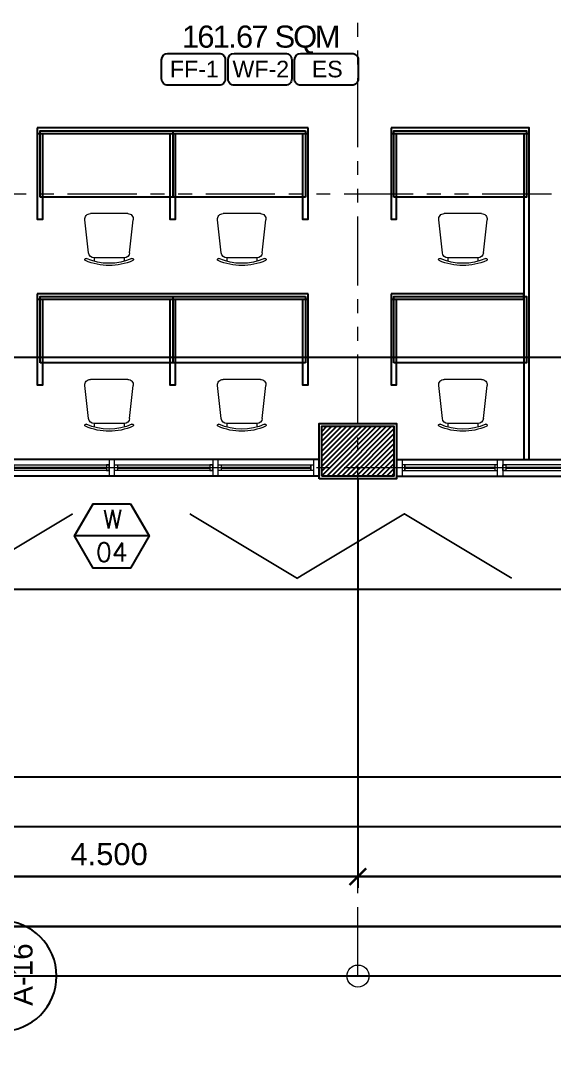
# Model space of a CAD drawing. Header units: metres. Extents: x -12400 to 1, y 0 to 106422.
# Drawn here: x -12144.5 to -12139.68, y 106383.27 to 106392.62 of the extents above; entities that cross this region are included whole.
import ezdxf
from ezdxf.enums import TextEntityAlignment as Align

# ---------------------------------------------------------------- set-up
doc = ezdxf.new("R2010")
doc.units = ezdxf.units.M
doc.header["$PDMODE"] = 35
doc.linetypes.add('PHANTOM2', pattern=[1.25, 0.625, -0.125, 0.125, -0.125, 0.125, -0.125])
for name, color, linetype, lineweight in [('.3', 6, 'Continuous', 30), ('0.20', 2, 'Continuous', 20), ('A-DIM-100', 8, 'Continuous', 0), ('DIM 001', 251, 'Continuous', 13), ('FURN 0009', 49, 'Continuous', 9)]:
    doc.layers.add(name, color=color, linetype=linetype, lineweight=lineweight)
for name, color, linetype in [('1AR', 1, 'Continuous'), ('A_ELEV_TARGET', 1, 'Continuous'), ('FIXTURE', 35, 'Continuous'), ('SCH-FLR', 224, 'Continuous'), ('SCH-WIND', 181, 'Continuous'), ('stone', 15, 'Continuous'), ('txt', 2, 'Continuous'), ('WINDOW', 1, 'Continuous')]:
    doc.layers.add(name, color=color, linetype=linetype)
doc.layers.add('GUIDELINES', color=206, linetype='Continuous', plot=False)
doc.styles.add('1', font='architxt.shx', dxfattribs={"width": 0.85, "height": 400})
doc.styles.add('arial', font='arial.ttf')
doc.styles.add('Arial-Bold', font='arial.ttf')
doc.styles.add('DIMTXT-100', font='arial.ttf')
doc.styles.add('swis721', font='swiss.ttf')
doc.styles.add('T-0.15', font='romans.shx', dxfattribs={"height": 0.15})
doc.dimstyles.new('D-100', dxfattribs={"dimtxt": 0.2, "dimasz": 0.15, "dimexe": 0.1, "dimexo": 0.1, "dimgap": 0.1, "dimtad": 1, "dimdec": 3, "dimzin": 4, "dimdsep": 46, "dimtxsty": 'DIMTXT-100', "dimblk": 'ARCHTICK', "dimcen": 0.2, "dimdle": 0.1, "dimclrd": 8, "dimclre": 8, "dimclrt": 2, "dimadec": 0, "dimazin": 1, "dimtfac": 1, "dimtdec": 3, "dimtofl": 0, "dimtmove": 2, "dimatfit": 3, "dimfxl": 1, "dimarcsym": 0})
doc.dimstyles.new('DIM 200', dxfattribs={"dimtxt": 200, "dimasz": 1, "dimexe": 0, "dimexo": 40, "dimgap": 50, "dimtad": 1, "dimtoh": 1, "dimdec": 0, "dimlfac": 2, "dimtxsty": 'swis721', "dimblk": 'CIR', "dimcen": 0, "dimclrd": 155, "dimclre": 155, "dimclrt": 4, "dimadec": 0, "dimazin": 0, "dimtfac": 1, "dimtdec": 0, "dimtix": 1, "dimtmove": 1, "dimatfit": 3, "dimldrblk": 'CIR', "dimfxl": 0, "dimarcsym": 0})

# ---------------------------------------------------------------- blocks, each defined once
blk = doc.blocks.new('CIR')
at = {"color": 4}
blk.add_circle((0, 0), 50, dxfattribs=at)
blk = doc.blocks.new('_ArchTick')
at = {"color": 0, "linetype": 'ByBlock', "const_width": 0.15}
blk.add_lwpolyline([(-0.5, -0.5), (0.5, 0.5)], dxfattribs=at)
blk = doc.blocks.new('*D133')
at = {"layer": 'DEFPOINTS', "color": 0, "transparency": 16777216}
for p in [(-12162.95441529414, 106388.5702236537), (-12136.95441529414, 106388.5702236537), (-12136.95441529414, 106384.4202236537)]:
    blk.add_point(p, dxfattribs=at)
at = {"layer": 'DIM 001', "color": 8, "lineweight": -2, "transparency": 16777216}
for p, q in [((-12162.95441529414, 106388.4702236537), (-12162.95441529414, 106384.3202236537)), ((-12136.95441529414, 106388.4702236537), (-12136.95441529414, 106384.3202236537)), ((-12163.05441529414, 106384.4202236537), (-12136.85441529414, 106384.4202236537))]:
    blk.add_line(p, q, dxfattribs=at)
at = {"layer": 'DIM 001', "color": 8, "lineweight": -2, "transparency": 16777216, "xscale": 0.15, "yscale": 0.15, "zscale": 0.15, "rotation": 180}
blk.add_blockref('_ArchTick', (-12162.95441529414, 106384.4202236537), dxfattribs=at)
at = {"layer": 'DIM 001', "color": 8, "lineweight": -2, "transparency": 16777216, "xscale": 0.15, "yscale": 0.15, "zscale": 0.15}
blk.add_blockref('_ArchTick', (-12136.95441529414, 106384.4202236537), dxfattribs=at)
at = {"layer": 'DIM 001', "color": 2, "transparency": 16777216, "insert": (-12149.95441529414, 106384.6223382513), "char_height": 0.2, "attachment_point": 5, "style": 'DIMTXT-100'}
blk.add_mtext('26.000', dxfattribs=at)
blk = doc.blocks.new('*D139')
at = {"layer": 'DEFPOINTS', "color": 0, "transparency": 16777216}
for p in [(-12145.95441529414, 106388.5702236537), (-12141.45441529414, 106388.5702236537), (-12141.45441529414, 106384.8702236537)]:
    blk.add_point(p, dxfattribs=at)
at = {"layer": 'DIM 001', "color": 8, "lineweight": -2, "transparency": 16777216}
for p, q in [((-12145.95441529414, 106388.4702236537), (-12145.95441529414, 106384.7702236537)), ((-12141.45441529414, 106388.4702236537), (-12141.45441529414, 106384.7702236537)), ((-12146.05441529414, 106384.8702236537), (-12141.35441529414, 106384.8702236537))]:
    blk.add_line(p, q, dxfattribs=at)
at = {"layer": 'DIM 001', "color": 8, "lineweight": -2, "transparency": 16777216, "xscale": 0.15, "yscale": 0.15, "zscale": 0.15, "rotation": 180}
blk.add_blockref('_ArchTick', (-12145.95441529414, 106384.8702236537), dxfattribs=at)
at = {"layer": 'DIM 001', "color": 8, "lineweight": -2, "transparency": 16777216, "xscale": 0.15, "yscale": 0.15, "zscale": 0.15}
blk.add_blockref('_ArchTick', (-12141.45441529414, 106384.8702236537), dxfattribs=at)
at = {"layer": 'DIM 001', "color": 2, "transparency": 16777216, "insert": (-12143.70441529414, 106385.0723382513), "char_height": 0.2, "attachment_point": 5, "style": 'DIMTXT-100'}
blk.add_mtext('4.500', dxfattribs=at)
blk = doc.blocks.new('*D140')
at = {"layer": 'DEFPOINTS', "color": 0, "transparency": 16777216}
for p in [(-12141.45441529414, 106388.5702236537), (-12136.95441529414, 106388.5702236537), (-12136.95441529414, 106384.8702236537)]:
    blk.add_point(p, dxfattribs=at)
at = {"layer": 'DIM 001', "color": 8, "lineweight": -2, "transparency": 16777216}
for p, q in [((-12141.45441529414, 106388.4702236537), (-12141.45441529414, 106384.7702236537)), ((-12136.95441529414, 106388.4702236537), (-12136.95441529414, 106384.7702236537)), ((-12141.55441529414, 106384.8702236537), (-12136.85441529414, 106384.8702236537))]:
    blk.add_line(p, q, dxfattribs=at)
at = {"layer": 'DIM 001', "color": 8, "lineweight": -2, "transparency": 16777216, "xscale": 0.15, "yscale": 0.15, "zscale": 0.15, "rotation": 180}
blk.add_blockref('_ArchTick', (-12141.45441529414, 106384.8702236537), dxfattribs=at)
at = {"layer": 'DIM 001', "color": 8, "lineweight": -2, "transparency": 16777216, "xscale": 0.15, "yscale": 0.15, "zscale": 0.15}
blk.add_blockref('_ArchTick', (-12136.95441529414, 106384.8702236537), dxfattribs=at)
at = {"layer": 'DIM 001', "color": 2, "transparency": 16777216, "insert": (-12139.20441529414, 106385.0723382513), "char_height": 0.2, "attachment_point": 5, "style": 'DIMTXT-100'}
blk.add_mtext('4.500', dxfattribs=at)
blk = doc.blocks.new('*D163')
at = {"layer": 'DEFPOINTS', "color": 0, "transparency": 16777216}
for p in [(-12145.97941529414, 106393.8452236537), (-12145.95441529414, 106389.5702236539), (-12135.25441529422, 106389.5702236539)]:
    blk.add_point(p, dxfattribs=at)
at = {"layer": 'DIM 001', "color": 8, "lineweight": -2, "transparency": 16777216}
for p, q in [((-12135.25441529422, 106393.9452236537), (-12135.25441529422, 106389.4702236539)), ((-12145.87941529414, 106393.8452236537), (-12135.15441529422, 106393.8452236537)), ((-12145.85441529414, 106389.5702236539), (-12135.15441529422, 106389.5702236539))]:
    blk.add_line(p, q, dxfattribs=at)
at = {"layer": 'DIM 001', "color": 8, "lineweight": -2, "transparency": 16777216, "xscale": 0.15, "yscale": 0.15, "zscale": 0.15}
for p, rotation in [((-12135.25441529422, 106393.8452236537), 90), ((-12135.25441529422, 106389.5702236539), 270)]:
    blk.add_blockref('_ArchTick', p, dxfattribs=dict(at, rotation=rotation))
at = {"layer": 'DIM 001', "color": 2, "transparency": 16777216, "insert": (-12135.45652989173, 106391.7077236538), "char_height": 0.2, "attachment_point": 5, "rotation": 90, "style": 'DIMTXT-100'}
blk.add_mtext('4.275', dxfattribs=at)
blk = doc.blocks.new('*D164')
at = {"layer": 'DEFPOINTS', "color": 0, "transparency": 16777216}
for p in [(-12145.95441529414, 106389.5702236539), (-12136.95441529414, 106388.5702236537), (-12135.25441529422, 106388.5702236537)]:
    blk.add_point(p, dxfattribs=at)
at = {"layer": 'DIM 001', "color": 8, "lineweight": -2, "transparency": 16777216}
for p, q in [((-12135.25441529422, 106389.6702236539), (-12135.25441529422, 106388.4702236537)), ((-12145.85441529414, 106389.5702236539), (-12135.15441529422, 106389.5702236539)), ((-12136.85441529414, 106388.5702236537), (-12135.15441529422, 106388.5702236537))]:
    blk.add_line(p, q, dxfattribs=at)
at = {"layer": 'DIM 001', "color": 8, "lineweight": -2, "transparency": 16777216, "xscale": 0.15, "yscale": 0.15, "zscale": 0.15}
for p, rotation in [((-12135.25441529422, 106389.5702236539), 90), ((-12135.25441529422, 106388.5702236537), 270)]:
    blk.add_blockref('_ArchTick', p, dxfattribs=dict(at, rotation=rotation))
at = {"layer": 'DIM 001', "color": 2, "transparency": 16777216, "insert": (-12135.45652989173, 106389.0702236538), "char_height": 0.2, "attachment_point": 5, "rotation": 90, "style": 'DIMTXT-100'}
blk.add_mtext('1.000', dxfattribs=at)
blk = doc.blocks.new('new chair')
at = {"layer": 'FURN 0009', "color": 1, "lineweight": 9}
for p, q in [((-135.8034158992814, 400), (-135.803415899165, 431.6333479945315)), ((135.8034158993978, 400), (-135.8034158992814, 400)), ((135.8034158993978, 400), (135.8034158993978, 431.6333479944151)), ((-185.4976026327349, 355.5215763038723), (-218.8309359660489, 55.52157630375586)), ((185.4976026370423, 355.5215763018932), (218.8309359704144, 55.52157630189322)), ((169.1367492326535, 2.328306436538696e-10), (-169.1367492326535, 2.328306436538696e-10))]:
    blk.add_line(p, q, dxfattribs=at)
for centre, radius, start, end in [((0, -61.24999999941792), 531.2499999999792, 66.12730247190576, 113.8726975280942), ((-210.9529411762487, 415.4054511487484), 9.999999999999588, 113.8726975280942, 293.8726975280942), ((0, -61.24999999941792), 511.2499999999808, 66.12730247190576, 113.8726975280942), ((-135.803415899165, 350.0000000002328), 49.99999999999812, 90, 173.659808247256), ((135.8034158995142, 350.0000000004657), 49.99999999999812, 6.340191746267892, 90), ((210.9529411806725, 415.4054511466529), 9.999999999999588, 246.1273024719058, 66.12730247190576), ((-169.1367492325371, 50.00000000046566), 49.99999999999812, 173.659808247256, 270), ((169.1367492326535, 50.00000000046566), 49.99999999999812, 270, 6.340191746267892)]:
    blk.add_arc(centre, radius, start, end, dxfattribs=at)
blk = doc.blocks.new('W01')
at = {"layer": '.3', "color": 3}
for points in [[(-12141.02941529414, 106324.9881123901), (-12140.21691529415, 106324.9881123902)], [(-12140.11691529415, 106324.9881123902), (-12139.27941529414, 106324.9881123903)], [(-12139.17941529414, 106324.9881123903), (-12138.34191529414, 106324.9881123906)], [(-12138.24191529414, 106324.9881123906), (-12137.42941529414, 106324.9881123907)]]:
    blk.add_lwpolyline(points, dxfattribs=at)
at = {"layer": '0.20'}
for points in [[(-12141.10441529414, 106325.0631123901), (-12141.05441529414, 106325.0631123901), (-12141.05441529414, 106324.9131123901), (-12141.10441529414, 106324.9131123901)], [(-12140.19191529415, 106325.0631123903), (-12140.14191529415, 106325.0631123903), (-12140.14191529415, 106324.9131123902), (-12140.19191529415, 106324.9131123902)], [(-12139.25441529414, 106325.0631123904), (-12139.20441529414, 106325.0631123904), (-12139.20441529414, 106324.9131123904), (-12139.25441529414, 106324.9131123904)], [(-12138.31691529414, 106325.0631123905), (-12138.26691529414, 106325.0631123905), (-12138.26691529414, 106324.9131123905), (-12138.31691529414, 106324.9131123905)], [(-12137.35441529414, 106325.0631123907), (-12137.40441529414, 106325.0631123907), (-12137.40441529414, 106324.9131123907), (-12137.35441529414, 106324.9131123907)], [(-12141.02941529414, 106325.0131123901), (-12141.05441529414, 106325.0131123901), (-12141.05441529414, 106324.9631123901), (-12141.02941529414, 106324.9631123901)], [(-12140.19191529415, 106325.0131123902), (-12140.21691529415, 106325.0131123902), (-12140.21691529415, 106324.9631123902), (-12140.19191529415, 106324.9631123902)], [(-12140.14191529415, 106325.0131123902), (-12140.11691529415, 106325.0131123902), (-12140.11691529415, 106324.9631123902), (-12140.14191529415, 106324.9631123902)], [(-12139.25441529414, 106325.0131123903), (-12139.27941529414, 106325.0131123903), (-12139.27941529414, 106324.9631123903), (-12139.25441529414, 106324.9631123903)], [(-12139.20441529414, 106325.0131123903), (-12139.17941529414, 106325.0131123903), (-12139.17941529414, 106324.9631123903), (-12139.20441529414, 106324.9631123903)], [(-12138.31691529414, 106325.0131123905), (-12138.34191529414, 106325.0131123905), (-12138.34191529414, 106324.9631123905), (-12138.31691529414, 106324.9631123905)], [(-12138.26691529414, 106325.0131123905), (-12138.24191529414, 106325.0131123905), (-12138.24191529414, 106324.9631123905), (-12138.26691529414, 106324.9631123905)], [(-12137.42941529414, 106325.0131123907), (-12137.40441529414, 106325.0131123907), (-12137.40441529414, 106324.9631123907), (-12137.42941529414, 106324.9631123907)]]:
    blk.add_lwpolyline(points, close=True, dxfattribs=at)
at = {"layer": '0.20', "color": 8}
for points in [[(-12140.19191529415, 106325.0131123902), (-12141.02941529414, 106325.0131123901), (-12141.02941529414, 106324.9631123901), (-12140.19191529415, 106324.9631123902)], [(-12139.25441529414, 106325.0131123904), (-12140.14191529415, 106325.0131123902)], [(-12140.14191529415, 106324.9631123902), (-12139.25441529414, 106324.9631123904)], [(-12138.31691529414, 106325.0131123906), (-12139.20441529414, 106325.0131123904)], [(-12139.20441529414, 106324.9631123904), (-12138.31691529414, 106324.9631123906)], [(-12138.26691529414, 106324.9631123906), (-12137.42941529414, 106324.9631123907), (-12137.42941529414, 106325.0131123907), (-12138.26691529414, 106325.0131123906)]]:
    blk.add_lwpolyline(points, dxfattribs=at)
at = {"layer": 'WINDOW'}
for p, q in [((-12141.10441529414, 106325.0631123901), (-12137.35441529414, 106325.0631123907)), ((-12141.10441529414, 106324.9131123901), (-12137.35441529414, 106324.9131123907))]:
    blk.add_line(p, q, dxfattribs=at)
blk = doc.blocks.new('2FCOLUMNS')
h = blk.add_hatch()
h.set_pattern_fill('ANSI31', color=8, scale=0.01)
h.set_pattern_definition([(45, (12128.21296792571, -106237.5702236537), (-0.02245064030267288, 0.02245064030267288), [])])
h.paths.add_polyline_path([(0.02499999999599822, 18.02499999999418), (0.4749999999967258, 18.02499999999418), (0.4749999999967258, 18.67500000000291), (0.02499999999599822, 18.67500000000291)])
h.paths.add_polyline_path([(4.924999999997453, 18.67500000000291), (4.924999999997453, 18.22499999999127), (4.274999999997817, 18.22499999999127), (4.274999999997817, 18.67500000000291)])
h.paths.add_polyline_path([(9.174999999997453, 18.02499999999418), (8.724999999996726, 18.02499999999418), (8.724999999996726, 18.67500000000291), (9.174999999997453, 18.67500000000291)])
h.paths.add_polyline_path([(13.42499999999745, 17.52499999999418), (13.42499999999745, 17.97500000000582), (12.77499999999782, 17.97500000000582), (12.77499999999782, 17.52499999999418)])
h.paths.add_polyline_path([(17.024999999996, 18.02499999999418), (17.47499999999673, 18.02499999999418), (17.47499999999673, 18.67500000000291), (17.024999999996, 18.67500000000291)])
h.paths.add_polyline_path([(21.274999999996, 18.67500000000291), (21.274999999996, 18.22499999999127), (21.92499999999563, 18.22499999999127), (21.92499999999563, 18.67500000000291)])
h.paths.add_polyline_path([(26.17499999999563, 18.02499999999418), (25.72499999999491, 18.02499999999418), (25.72499999999491, 18.67500000000291), (26.17499999999563, 18.67500000000291)])
h.paths.add_polyline_path([(26.17499999999563, 13.27499999999418), (25.72499999999491, 13.27499999999418), (25.72499999999491, 13.92500000000291), (26.17499999999563, 13.92500000000291)])
h.paths.add_polyline_path([(21.37499999999636, 13.27499999999418), (21.82499999999709, 13.27499999999418), (21.82499999999709, 13.92500000000291), (21.37499999999636, 13.92500000000291)])
h.paths.add_polyline_path([(17.024999999996, 13.27499999999418), (17.47499999999673, 13.27499999999418), (17.47499999999673, 13.92500000000291), (17.024999999996, 13.92500000000291)])
h.paths.add_polyline_path([(12.92499999999563, 13.27499999999418), (13.32499999999709, 13.27499999999418), (13.32499999999709, 13.67500000000291), (12.92499999999563, 13.67500000000291)])
h.paths.add_polyline_path([(9.174999999997453, 13.27499999999418), (8.724999999996726, 13.27499999999418), (8.724999999996726, 13.92500000000291), (9.174999999997453, 13.92500000000291)])
h.paths.add_polyline_path([(4.82499999999709, 13.27499999999418), (4.374999999996362, 13.27499999999418), (4.374999999996362, 13.92500000000291), (4.82499999999709, 13.92500000000291)])
h.paths.add_polyline_path([(0.02499999999599822, 13.27499999999418), (0.4749999999967258, 13.27499999999418), (0.4749999999967258, 13.92500000000291), (0.02499999999599822, 13.92500000000291)])
h.paths.add_polyline_path([(0.02499999999599822, 9.02499999999418), (0.4749999999967258, 9.02499999999418), (0.4749999999967258, 9.67500000000291), (0.02499999999599822, 9.67500000000291)])
h.paths.add_polyline_path([(9.174999999997453, 9.02499999999418), (8.724999999996726, 9.02499999999418), (8.724999999996726, 9.67500000000291), (9.174999999997453, 9.67500000000291)])
h.paths.add_polyline_path([(17.024999999996, 9.02499999999418), (17.47499999999673, 9.02499999999418), (17.47499999999673, 9.67500000000291), (17.024999999996, 9.67500000000291)])
h.paths.add_polyline_path([(26.17499999999563, 9.02499999999418), (25.72499999999491, 9.02499999999418), (25.72499999999491, 9.67500000000291), (26.17499999999563, 9.67500000000291)])
h.paths.add_polyline_path([(26.17499999999563, 4.774999999994179), (25.72499999999491, 4.774999999994179), (25.72499999999491, 5.42500000000291), (26.17499999999563, 5.42500000000291)])
h.paths.add_polyline_path([(21.82499999999709, 4.774999999994179), (21.37499999999636, 4.774999999994179), (21.37499999999636, 5.42500000000291), (21.82499999999709, 5.42500000000291)])
h.paths.add_polyline_path([(17.024999999996, 4.774999999994179), (17.47499999999673, 4.774999999994179), (17.47499999999673, 5.42500000000291), (17.024999999996, 5.42500000000291)])
h.paths.add_polyline_path([(13.32499999999709, 4.774999999994179), (12.87499999999636, 4.774999999994179), (12.87499999999636, 5.42500000000291), (13.32499999999709, 5.42500000000291)])
h.paths.add_polyline_path([(9.174999999997453, 4.774999999994179), (8.724999999996726, 4.774999999994179), (8.724999999996726, 5.42500000000291), (9.174999999997453, 5.42500000000291)])
h.paths.add_polyline_path([(4.374999999996362, 4.774999999994179), (4.82499999999709, 4.774999999994179), (4.82499999999709, 5.42500000000291), (4.374999999996362, 5.42500000000291)])
h.paths.add_polyline_path([(0.02499999999599822, 4.774999999994179), (0.4749999999967258, 4.774999999994179), (0.4749999999967258, 5.42500000000291), (0.02499999999599822, 5.42500000000291)])
h.paths.add_polyline_path([(0.02499999999599822, 2.25), (0.4749999999967258, 2.25), (0.4749999999967258, 2.900000000008731), (0.02499999999599822, 2.900000000008731)])
h.paths.add_polyline_path([(0.0249999999996362, 0.02499999999417923), (0.4250000000010914, 0.02499999999417923), (0.4250000000010914, 0.4250000000029104), (0.0249999999996362, 0.4250000000029104)])
h.paths.add_polyline_path([(2.899999999997817, 0.02500000000873115), (2.899999999997817, 0.4750000000203727), (2.249999999998181, 0.4750000000203727), (2.249999999998181, 0.02500000000873115)])
h.paths.add_polyline_path([(4.924999999997453, 0.02500000000873115), (4.924999999997453, 0.4750000000203727), (4.274999999997817, 0.4750000000203727), (4.274999999997817, 0.02500000000873115)])
h.paths.add_polyline_path([(9.174999999997453, 0.02500000000873115), (8.724999999996726, 0.02500000000873115), (8.724999999996726, 0.6750000000174623), (9.174999999997453, 0.6750000000174623)])
h.paths.add_polyline_path([(13.42499999999745, 1.025000000008731), (13.42499999999745, 1.475000000020373), (12.77499999999782, 1.475000000020373), (12.77499999999782, 1.025000000008731)])
h.paths.add_polyline_path([(17.024999999996, 0.02500000000873115), (17.47499999999673, 0.02500000000873115), (17.47499999999673, 0.6750000000174623), (17.024999999996, 0.6750000000174623)])
h.paths.add_polyline_path([(21.274999999996, 0.02500000000873115), (21.274999999996, 0.4750000000203727), (21.92499999999563, 0.4750000000203727), (21.92499999999563, 0.02500000000873115)])
h.paths.add_polyline_path([(26.17499999999563, 0.02500000000873115), (25.72499999999491, 0.02500000000873115), (25.72499999999491, 0.6750000000174623), (26.17499999999563, 0.6750000000174623)])
at = {"color": 7}
blk.add_lwpolyline([(21.24999999999636, 1.455191522836685e-11), (21.24999999999636, 0.5000000000145519), (21.94999999999709, 0.5000000000145519), (21.94999999999709, 1.455191522836685e-11)], close=True, dxfattribs=at)
at = {"layer": 'stone', "color": 5}
blk.add_lwpolyline([(21.274999999996, 0.02500000000873115), (21.274999999996, 0.4750000000203727), (21.92499999999563, 0.4750000000203727), (21.92499999999563, 0.02500000000873115)], close=True, dxfattribs=at)
blk = doc.blocks.new('FP_2F')
at = {"color": 1}
for p, q in [((22.12500000015825, 3.549999999973807), (19.72500000013861, 3.549999999973807)), ((22.12500000015825, 2.049999999973807), (19.72500000013861, 2.049999999973807))]:
    blk.add_line(p, q, dxfattribs=at)
at = {"color": 2}
for points in [[(22.15000000015789, 4.174999999973807), (19.70000000013897, 4.174999999988358)], [(19.70000000013897, 4.174999999988358), (19.70000000013897, 4.124999999985448)], [(19.70000000013897, 4.124999999985448), (22.15000000015789, 4.124999999985448)], [(19.70000000013897, 4.124999999985448), (19.70000000013715, 3.350000000049477), (19.75000000013642, 3.350000000049477), (19.75000000013824, 4.124999999985448)], [(20.90000000014879, 4.124999999985448), (20.90000000014697, 3.350000000049477), (20.95000000014625, 3.350000000049477), (20.95000000014807, 4.124999999985448)], [(22.10000000015862, 4.124999999985448), (22.1000000001568, 3.350000000049477), (22.15000000015607, 3.350000000049477), (22.15000000015789, 4.174999999973807)], [(22.90000000017608, 4.125000000058208), (24.15000000018699, 4.125000000174623), (24.15000000018699, 4.175000000162981), (22.90000000017608, 4.175000000061118)], [(22.90000000017608, 4.175000000061118), (22.90000000017608, 4.125000000058208)], [(22.9000000001779, 4.125000000058208), (22.90000000017608, 3.350000000122236), (22.95000000017535, 3.350000000122236), (22.95000000017717, 4.125000000058208)], [(24.10000000018772, 4.125000000058208), (24.10000000055334, 1.175000000162981), (24.15000000055261, 1.175000000162981), (24.15000000018699, 4.125000000058208)], [(22.15000000015789, 2.674999999973807), (19.70000000013897, 2.674999999988358)], [(19.70000000013897, 2.674999999988358), (19.70000000013897, 2.624999999985448)], [(19.70000000013897, 2.624999999985448), (22.15000000015789, 2.624999999985448)], [(19.70000000013897, 2.624999999985448), (19.70000000013715, 1.850000000049477), (19.75000000013642, 1.850000000049477), (19.75000000013824, 2.624999999985448)], [(20.90000000014879, 2.624999999985448), (20.90000000014697, 1.850000000049477), (20.95000000014625, 1.850000000049477), (20.95000000014807, 2.624999999985448)], [(22.10000000015862, 2.624999999985448), (22.1000000001568, 1.850000000049477), (22.15000000015607, 1.850000000049477), (22.15000000015789, 2.674999999973807)], [(22.90000000017608, 2.625000000058208), (24.10000000037144, 2.625000000058208), (24.10000000037144, 2.675000000046566), (22.90000000017608, 2.675000000061118)], [(22.90000000017608, 2.675000000061118), (22.90000000017608, 2.625000000058208)], [(22.9000000001779, 2.625000000058208), (22.90000000017608, 1.850000000122236), (22.95000000017535, 1.850000000122236), (22.95000000017717, 2.625000000058208)]]:
    blk.add_lwpolyline(points, dxfattribs=at)
at = {"color": 1}
for points in [[(19.72500000013861, 3.549999999973807), (19.72500000013861, 4.149999999979627), (22.12500000015825, 4.149999999979627)], [(20.92500000014843, 4.149999999979627), (20.92500000014843, 3.549999999973807)], [(22.12500000015825, 4.149999999979627), (22.12500000015825, 3.549999999973807)], [(19.72500000013861, 2.049999999973807), (19.72500000013861, 2.649999999979627), (22.12500000015825, 2.649999999979627)], [(20.92500000014843, 2.649999999979627), (20.92500000014843, 2.049999999973807)], [(22.12500000015825, 2.649999999979627), (22.12500000015825, 2.049999999973807)]]:
    blk.add_lwpolyline(points, dxfattribs=at)
for points in [[(22.92500000017753, 3.550000000046566), (22.92500000017753, 4.150000000052387), (24.12500000018736, 4.150000000052387), (24.12500000018736, 3.550000000046566)], [(22.92500000017753, 2.050000000046566), (22.92500000017753, 2.650000000052387), (24.12500000018736, 2.650000000052387), (24.12500000018736, 2.050000000046566)]]:
    blk.add_lwpolyline(points, close=True, dxfattribs=at)
at = {"layer": '1AR', "color": 1}
blk.add_lwpolyline([(18, 1.000000000058208), (18, -7.275957614183426e-11), (28.19999999999891, -1.455191522836685e-11), (28.19999999999891, 20.69999999996799), (18, 20.69999999996799), (18, 19.69999999996799)], dxfattribs=at)
at = {"layer": 'FIXTURE', "const_width": 0.015}
blk.add_lwpolyline([(18.07919798696457, 0.6833166986034485), (19.05000000016844, 0.09999999999126885), (20.0208020133723, 0.6833166986034485)], dxfattribs=at)
at = {"layer": 'FIXTURE'}
blk.add_lwpolyline([(21.07919798696457, 0.6833166986034485, 0.015, 0.015, 0), (22.05000000016844, 0.09999999999126885, 0.015, 0.015, 0), (23.0208020133723, 0.6833166986034485, 0.015, 0.015, 0), (23.99160402657617, 0.09999999999126885, 0, 0, 0)], format="xyseb", dxfattribs=at)
for name, p in [('2FCOLUMNS', (1.000000000003638, 0.9999999999854481)), ('W01', (12164.05441529482, -106323.8881123901))]:
    blk.add_blockref(name, p)
at = {"lineweight": 0, "xscale": -0.001000000000000031, "yscale": 0.001000000000000031, "zscale": 0.001000000000000031, "rotation": 180}
for p in [(20.35000000015498, 3.399999999979627), (21.55000000019209, 3.400000000052387), (23.55000000019209, 3.400000000052387), (20.35000000015498, 1.899999999979627), (21.55000000019209, 1.900000000052387), (23.55000000019209, 1.900000000052387)]:
    blk.add_blockref('new chair', p, dxfattribs=at)
at = {"xscale": -1}
blk.add_blockref('W01', (-12118.85441529482, -106323.8881123901), dxfattribs=at)
at = {"color": 8, "char_height": 0.15, "attachment_point": 5}
for s, insert in [('{\\Fx-hlvm1s|c0;\\W0.9;\\T0.9;6}', (20.3500000001568, 3.194478423669352)), ('{\\Fx-hlvm1s|c0;\\W0.9;\\T0.9;7}', (21.5500000001939, 3.194478423742112)), ('{\\Fx-hlvm1s|c0;\\W0.9;\\T0.9;8}', (23.5500000001939, 3.194478423742112)), ('{\\Fx-hlvm1s|c0;\\W0.9;\\T0.9;9}', (20.3500000001568, 1.694478423669352)), ('{\\Fx-hlvm1s|c0;\\W0.9;\\T0.9;10}', (21.5500000001939, 1.694478423742112)), ('{\\Fx-hlvm1s|c0;\\W0.9;\\T0.9;11}', (23.5500000001939, 1.694478423742112))]:
    blk.add_mtext_dynamic_manual_height_columns(s, width=5150.828219755791, gutter_width=1, heights=[0], dxfattribs=dict(at, insert=insert))
blk = doc.blocks.new('SEC_TARGET_ARROW')
at = {"ltscale": 100}
h = blk.add_hatch(color=1, dxfattribs=at)
edge = h.paths.add_edge_path()
edge.add_line((-3.446809267586795, -3.622085845597613), (-8.881784197001252e-16, -6.992020377082518))
edge.add_line((-9.184850993605148e-16, -6.992020377082517), (-9.184850993605148e-16, -5.000000000000001))
edge.add_ellipse((-9.184850993605148e-16, -1.021405182655144e-14), major_axis=(3.535533905932495, 3.535533905932495), ratio=0.9999999999999757, start_angle=181.4203847488388, end_angle=225.0000000000007, ccw=False)
edge = h.paths.add_edge_path()
edge.add_line((-3.543432867843658, 3.527617256886659), (-7.151521909318397, -8.881784197001252e-16))
edge.add_line((-7.151521909318398, -1.110223024625157e-15), (-3.543432867821539, -3.527617256908707))
edge.add_ellipse((-9.184850993605148e-16, -2.842170943040401e-14), major_axis=(-3.535533905932701, 3.535533905932701), ratio=0.999999999999968, start_angle=0.12815158020111994, end_angle=89.87184842015631, ccw=False)
edge = h.paths.add_edge_path()
edge.add_ellipse((-9.184850993605148e-16, -4.662936703425657e-14), major_axis=(3.535533905932749, 3.535533905932749), ratio=0.9999999999999926, start_angle=405.0000000000002, end_angle=448.57961525079867, ccw=False)
edge.add_line((-9.184850993605148e-16, 4.999999999999998), (-9.184850993605148e-16, 6.992020377081351))
edge.add_line((-9.184850993605148e-16, 6.992020377081353), (-3.446809267563513, 3.622085845619586))
at = {"color": 1, "ltscale": 100}
for p, q in [((-7.151521909318398, -1.110223024625157e-15), (-9.184850993605148e-16, 6.992020377081353)), ((-9.184850993605148e-16, 4.999999999999998), (-9.184850993605148e-16, 6.992020377081353)), ((-7.151521909318398, -1.110223024625157e-15), (-9.184850993605148e-16, -6.992020377082517)), ((-9.184850993605148e-16, -6.992020377082517), (-9.184850993605148e-16, -5))]:
    blk.add_line(p, q, dxfattribs=at)
blk.add_arc((-9.184850993605148e-16, -1.110223024625157e-15), 4.999999999999999, 90, 270, dxfattribs=at)
blk = doc.blocks.new('*U27')
at = {"color": 1, "ltscale": 100}
blk.add_line((5, 0), (-5, 0), dxfattribs=at)
blk.add_circle((0, 0), 5, dxfattribs=at)
at = {"layer": 'A_ELEV_TARGET', "rotation": 270}
blk.add_blockref('SEC_TARGET_ARROW', (0, -1.065814103640151e-15), dxfattribs=at)
at = {"color": 2, "ltscale": 100, "style": '1', "width": 0.8500000000349246}
for tag, p in [('DWG.NO.', (0, 1.499001778175691)), ('SHT.NO.', (0, -1.565098884050283))]:
    blk.add_attdef(tag, text='', height=2, dxfattribs=at).set_placement(p, align=Align.MIDDLE_CENTER)
blk = doc.blocks.new('W-TAG')
at = {"layer": 'SCH-WIND'}
blk.add_line((-0.2999999999883585, 1.4210854715202e-14), (0.2999999999883585, -1.4210854715202e-14), dxfattribs=at)
blk.add_lwpolyline([(-0.1500000000232831, 0.2598076211288429), (-0.3000000000465661, 1.4210854715202e-14), (-0.1500000000232831, -0.2598076211288429), (0.1499999999650754, -0.2598076211288429), (0.2999999999883585, -1.4210854715202e-14), (0.1499999999650754, 0.2598076211288429)], close=True, dxfattribs=at)
at = {"layer": 'SCH-WIND', "color": 2, "style": 'T-0.15'}
for tag, p in [('W-TAG', (-0.005861362880693832, 0.1346037882111908)), ('W-NO', (-1.4210854715202e-14, -0.1299038105644215))]:
    blk.add_attdef(tag, text='', height=0.15, dxfattribs=at).set_placement(p, align=Align.MIDDLE_CENTER)
blk = doc.blocks.new('GRID1')
at = {"color": 6, "linetype": 'PHANTOM2'}
for points in [[(-12138.75441529414, 106384.7702236537), (-12138.75441529414, 106412.5702236537)], [(-12130.75441529413, 106391.8452236537), (-12163.75441529414, 106391.8452236537)], [(-12130.7544152941, 106390.3702236538), (-12163.75441529411, 106390.3702236538)], [(-12130.75441529413, 106389.3702236537), (-12163.75441529414, 106389.3702236537)]]:
    blk.add_leader(points, dimstyle='DIM 200', override={"dimasz": 0.002, "dimgap": 60, "dimtad": 0}, dxfattribs=at)

msp = doc.modelspace()

# ---------------------------------------------------------------- linework, layer by layer
at = {"layer": 'GUIDELINES'}
for points in [[(-12166.45441529414, 106411.7702236537), (-12133.45441529413, 106411.7702236537), (-12133.45441529413, 106383.9702236537), (-12166.45441529414, 106383.9702236537)], [(-12166.00441529414, 106411.3202236537), (-12133.90441529414, 106411.3202236537), (-12133.90441529414, 106384.4202236537), (-12166.00441529414, 106384.4202236537)], [(-12165.55441529414, 106410.8702236537), (-12134.35441529414, 106410.8702236537), (-12134.35441529414, 106384.8702236537), (-12165.55441529414, 106384.8702236537)], [(-12165.10441529414, 106410.4202236537), (-12134.80441529414, 106410.4202236537), (-12134.80441529414, 106385.3202236537), (-12165.10441529414, 106385.3202236537)], [(-12165.10441529414, 106410.4202236537), (-12134.80441529414, 106410.4202236537), (-12134.80441529414, 106385.3202236537), (-12165.10441529414, 106385.3202236537)], [(-12164.65441529414, 106409.9702236537), (-12135.25441529414, 106409.9702236537), (-12135.25441529414, 106385.7702236537), (-12164.65441529414, 106385.7702236537)]]:
    msp.add_lwpolyline(points, close=True, dxfattribs=at)
at = {"layer": 'SCH-FLR', "color": 1}
for points in [[(-12142.71109591767, 106392.0313131485), (-12143.17189591769, 106392.0313131485, -0.414213562373095), (-12143.22949591766, 106392.0889131485), (-12143.22949591766, 106392.2617131485, -0.414213562373095), (-12143.17189591769, 106392.3193131485), (-12142.71109591767, 106392.3193131485, -0.414213562373095), (-12142.65349591766, 106392.2617131485), (-12142.65349591766, 106392.0889131485, -0.414213562373095)], [(-12142.11009591767, 106392.0313131485), (-12142.57089591769, 106392.0313131485, -0.414213562373095), (-12142.62849591766, 106392.0889131485), (-12142.62849591766, 106392.2617131485, -0.414213562373095), (-12142.57089591769, 106392.3193131485), (-12142.11009591767, 106392.3193131485, -0.414213562373095), (-12142.05249591766, 106392.2617131485), (-12142.05249591766, 106392.0889131485, -0.414213562373095)], [(-12141.50909591767, 106392.0313131485), (-12141.96989591769, 106392.0313131485, -0.414213562373095), (-12142.02749591766, 106392.0889131485), (-12142.02749591766, 106392.2617131485, -0.414213562373095), (-12141.96989591769, 106392.3193131485), (-12141.50909591767, 106392.3193131485, -0.414213562373095), (-12141.45149591766, 106392.2617131485), (-12141.45149591766, 106392.0889131485, -0.414213562373095)]]:
    msp.add_lwpolyline(points, format="xyb", close=True, dxfattribs=at)

# ---------------------------------------------------------------- block references
msp.add_blockref('FP_2F', (-12164.05441529414, 106387.4702236537))
at = {"layer": 'A-DIM-100'}
msp.add_blockref('GRID1', (-2.700000000000728, -0.8000000000029104), dxfattribs=at)
at = {"layer": 'A_ELEV_TARGET'}
ref = msp.add_blockref('*U27', (-12144.67941529379, 106383.9702236537), dxfattribs=dict(at, xscale=-0.1, yscale=0.1, zscale=0.1, rotation=90))
ref.add_attrib('DWG.NO.', '1', dxfattribs={"layer": '0', "color": 2, "ltscale": 100, "height": 0.2, "rotation": 90}).set_placement((-12144.77010674001, 106383.9531704477), align=Align.BOTTOM_CENTER)
ref.add_attrib('SHT.NO.', 'A-16', dxfattribs={"layer": '0', "color": 2, "ltscale": 100, "height": 0.2, "rotation": 90}).set_placement((-12144.33697405518, 106383.9837297929), align=Align.BOTTOM_CENTER)
at = {"layer": 'SCH-WIND', "color": 2}
ref = msp.add_blockref('W-TAG', (-12143.67941529485, 106387.9529400802), dxfattribs=dict(at, xscale=-1.125000000042443, yscale=1.125000000042443, zscale=1.125000000042443))
ref.add_attrib('W-NO', '04', dxfattribs={"color": 2, "height": 0.1687500000063664, "style": 'T-0.15'}).set_placement((-12143.67941529485, 106387.8067982933), align=Align.MIDDLE_CENTER)
ref.add_attrib('W-TAG', 'W', dxfattribs={"color": 2, "height": 0.1687500000063664, "style": 'T-0.15'}).set_placement((-12143.67282126161, 106388.1043693419), align=Align.MIDDLE_CENTER)

# ---------------------------------------------------------------- texts
at = {"linetype": 'Continuous', "insert": (-12142.34049591768, 106392.4443131485), "char_height": 0.2, "attachment_point": 5, "style": 'arial'}
msp.add_mtext_dynamic_manual_height_columns('\\pxse0.75,t28;{\\T0.9;\\C3;161.67 SQM}', width=6.084194777119323, gutter_width=0.001, heights=[0], dxfattribs=at)
at = {"layer": 'txt', "color": 6, "linetype": 'Continuous', "char_height": 0.15, "width": 0.4656548431105184, "attachment_point": 2, "style": 'Arial-Bold'}
for s, insert in [('{\\C2;FF-1}', (-12142.93337301673, 106392.2534253211)), ('{\\C2;WF-2}', (-12142.33237301672, 106392.2534253211)), ('{\\C2;ES}', (-12141.73137301672, 106392.2534253211))]:
    msp.add_mtext(s, dxfattribs=dict(at, insert=insert))

# ---------------------------------------------------------------- dimensions: what is measured, and where the dimension line sits
at = {"layer": 'DIM 001'}
for base, p1, p2, picture, middle in [((-12135.25441529422, 106389.5702236539), (-12145.97941529414, 106393.8452236537), (-12145.95441529414, 106389.5702236538), '*D163', (-12135.45652989173, 106391.7077236538)), ((-12135.25441529422, 106388.5702236537), (-12145.95441529414, 106389.5702236538), (-12136.95441529414, 106388.5702236537), '*D164', (-12135.45652989173, 106389.0702236538))]:
    dim = msp.add_linear_dim(base=base, p1=p1, p2=p2, angle=90, dimstyle='D-100', dxfattribs=at)
    dim.commit()
    dim.dimension.update_dxf_attribs({"geometry": picture, "text_midpoint": middle})
for base, p1, p2, picture, middle in [((-12136.95441529414, 106384.4202236537), (-12162.95441529414, 106388.5702236537), (-12136.95441529414, 106388.5702236537), '*D133', (-12149.95441529414, 106384.6223382513)), ((-12141.45441529414, 106384.8702236537), (-12145.95441529414, 106388.5702236537), (-12141.45441529414, 106388.5702236537), '*D139', (-12143.70441529414, 106385.0723382513)), ((-12136.95441529414, 106384.8702236537), (-12141.45441529414, 106388.5702236537), (-12136.95441529414, 106388.5702236537), '*D140', (-12139.20441529414, 106385.0723382513))]:
    dim = msp.add_linear_dim(base=base, p1=p1, p2=p2, dimstyle='D-100', dxfattribs=at)
    dim.commit()
    dim.dimension.update_dxf_attribs({"geometry": picture, "text_midpoint": middle})

doc.saveas('drawing.dxf')
